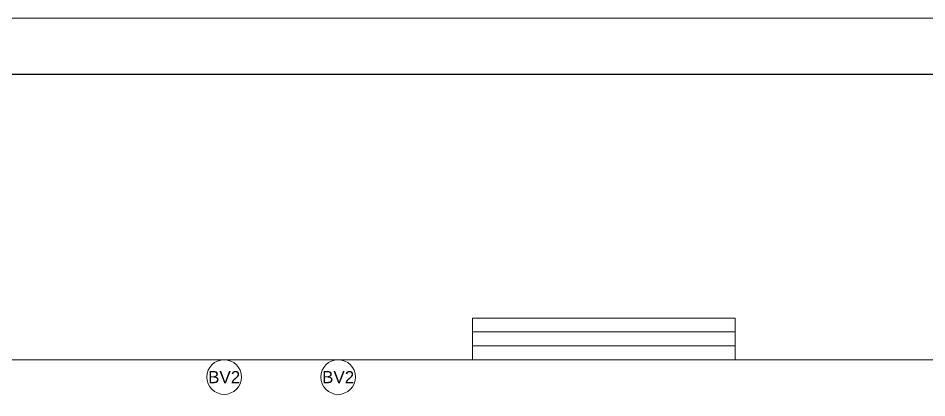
# Model space of a CAD drawing. Header units: millimetres. Extents: x -108 to 351, y -17 to 192.
# Drawn here: x 20.31 to 46.54, y 56.35 to 67.31 of the extents above; entities that cross this region are included whole.
import ezdxf
from ezdxf.enums import TextEntityAlignment as Align

# ---------------------------------------------------------------- set-up
doc = ezdxf.new("R2010")
doc.units = ezdxf.units.MM
for name, color, linetype, lineweight in [('KOP', 7, 'Continuous', 20), ('KOP GARIS', 1, 'Continuous', 30), ('lan', 7, 'Continuous', 15), ('NOT', 7, 'Continuous', 20)]:
    doc.layers.add(name, color=color, linetype=linetype, lineweight=lineweight)
doc.styles.add('S', font='simplex', dxfattribs={"width": 0.75})
doc.styles.get("Standard").update_dxf_attribs({"font": 'arial.ttf'})

# ---------------------------------------------------------------- blocks, each defined once
blk = doc.blocks.new('KOPA2-TPAK r')
at = {"layer": 'KOP'}
blk.add_lwpolyline([(0, 0), (59.4, 0), (59.4, 42.135), (0, 42.135)], close=True, dxfattribs=at)
at = {"layer": 'KOP GARIS'}
blk.add_lwpolyline([(0.815, 0.815), (58.585, 0.815), (58.585, 41.32), (0.815, 41.32)], close=True, dxfattribs=at)
at = {"layer": 'KOP'}
for p in [(51.864, 6.612), (51.864, 6.212), (51.864, 5.812)]:
    blk.add_attdef('JUDUL', p, '', height=0.25, dxfattribs=at)
for tag, p in [('SKALA', (51.816, 4.913)), ('SKALA', (51.816, 4.602)), ('SKALA', (51.816, 4.312)), ('AR-00', (57.749, 3.195))]:
    blk.add_attdef(tag, text='', height=0.172, dxfattribs=at).set_placement(p, align=Align.MIDDLE_CENTER)
blk = doc.blocks.new('lt dasar')
for p, q in [((33.42, 57.45), (33.42, 58.65)), ((41.01, 57.45), (41.01, 58.65))]:
    blk.add_line(p, q)
at = {"layer": 'lan'}
for p, q in [((41.01, 58.65), (33.42, 58.65)), ((41.01, 58.25), (33.42, 58.25)), ((41.01, 57.85), (33.42, 57.85)), ((0.45, 57.45), (73.95, 57.45))]:
    blk.add_line(p, q, dxfattribs=at)
blk = doc.blocks.new('NAV')
blk.add_circle((0, -0.4), 0.4)
at = {"style": 'S', "width": 0.75, "flags": 4}
blk.add_attdef('AV', text='', height=0.3, dxfattribs=at).set_placement((0, -0.4), align=Align.MIDDLE)

msp = doc.modelspace()

# ---------------------------------------------------------------- block references
at = {"layer": 'KOP', "xscale": 2, "yscale": 2, "zscale": 2}
msp.add_blockref('KOPA2-TPAK r', (-12.96042, -16.96472), dxfattribs=at)
at = {"layer": 'lan'}
msp.add_blockref('lt dasar', (0, 0), dxfattribs=at)
at = {"layer": 'NOT'}
ref = msp.add_blockref('NAV', (26.255, 57.45), dxfattribs=dict(at, xscale=-1.25, yscale=1.25, zscale=1.25))
ref.add_attrib('AV', 'BV2', dxfattribs={"layer": '0', "height": 0.35, "flags": 4}).set_placement((26.255, 56.95), align=Align.MIDDLE)
ref = msp.add_blockref('NAV', (29.545, 57.45), dxfattribs=dict(at, xscale=-1.25, yscale=1.25, zscale=1.25))
ref.add_attrib('AV', 'BV2', dxfattribs={"layer": '0', "height": 0.35, "flags": 4}).set_placement((29.545, 56.95), align=Align.MIDDLE)

doc.saveas('drawing.dxf')
